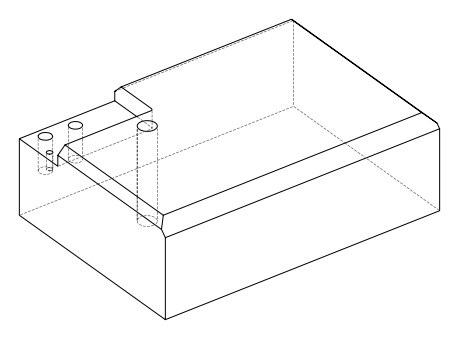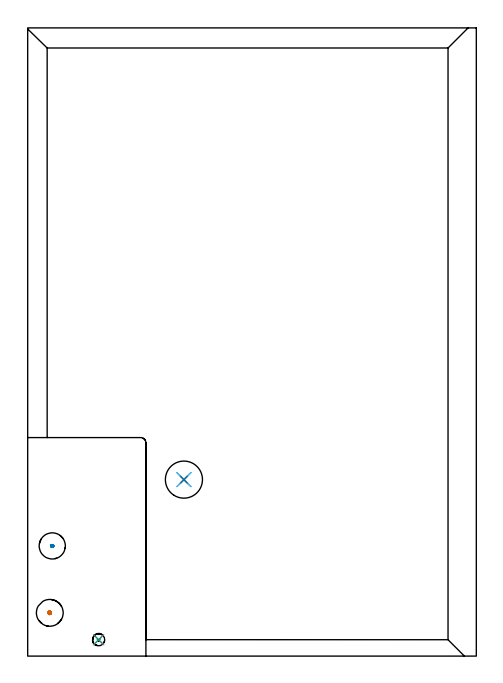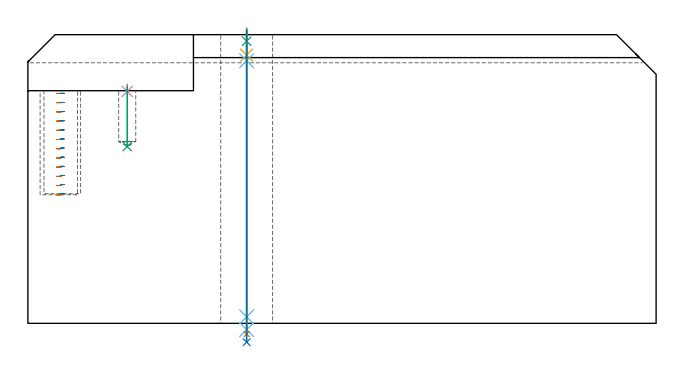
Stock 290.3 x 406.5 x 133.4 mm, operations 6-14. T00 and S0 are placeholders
(PLAN: 14 operations, 8 tool changes, 158.3 min)
(1 AREA_MILL | FG_CHAMFER_SURFACE | UGT0205_001 | 22.61 min | 68078 mm3)
(2 AREA_MILL_1 | FG_CHAMFER_SURFACE_1 | UGT0205_001 | 11.17 min | 23340 mm3)
(3 AREA_MILL_2 | FG_CHAMFER_SURFACE_2 | UGT0205_001 | 6.68 min | 11525 mm3)
(4 AREA_MILL_3 | FG_CHAMFER_SURFACE_3 | UGT0205_001 | 10.57 min | 20867 mm3)
(5 MILL_CORNER_NOTCH_RECTANGULAR | CORNER_NOTCH_RECTANGULAR | NXT0201_008 | Follow Part, ap 1.5, ae 75% | 104.33 min | 279251 mm3)
(6 MILL_BLIND_HOLE_FROM_SOLID_MATERIAL | STEP1POCKET | UGT0201_133 | Spiral | 0.54 min | 11299 mm3)
(7 MILL_BLIND_HOLE_FROM_SOLID_MATERIAL_1 | STEP1POCKET_2 | UGT0201_133 | Spiral | 0.45 min | 10677 mm3)
(8 SPOT_DRILL | STEP1HOLE | NXT0321_9005460120000 | 0.05 min | 189 mm3)
(9 SPOT_DRILL_1 | STEP1POCKET_1 | NXT0321_9005460120000 | 0.03 min | 5 mm3)
(10 DRILL_BLIND_HOLE_INTO_CENTER | STEP1HOLE | UGT0301_185 | 0.05 min | 171 mm3)
(11 GUN_DRILL_THROUGH_HOLE | STEP1HOLE | UGT0307_002 | 0.6 min | 3502 mm3)
(12 SPADE_DRILL_TO_ENLARGE_THROUGH_HOLE | STEP1HOLE | UGT0306_006 | 0.56 min | 21244 mm3)
(13 DRILL_TO_ENLARGE_THROUGH_HOLE | STEP1HOLE | UGT0301_057 | 0.58 min | 35191 mm3)
(14 DRILL_BLIND_HOLE_INTO_CENTER_1 | STEP1POCKET_1 | UGT0301_198 | 0.12 min | 1164 mm3)
(TOOL UGT0205_001 | Chamfer Mill 20 x 3 x 45 deg. | D20 FL50 Z2)
(TOOL NXT0201_008 | ENDMILL 6mm [2P460-0600-NA 1630] | D6 FL26 Z6)
(TOOL UGT0201_133 | Carbide End Mill 15.0 | D15 FL30 Z4)
(TOOL NXT0321_9005460120000 | NC Spot Drill, 142deg, 12mm, Carbide, Uncoated | D12 PA142 FL30 Z2)
(TOOL UGT0301_185 | Twist Drill 6.3 mm | D6.3 PA118 FL61 Z2)
(TOOL UGT0307_002 | Gun Drill 6 mm | D6 PA130 FL24 Z1)
(TOOL UGT0306_006 | Spade Drill 15.5mm | D15.5 PA132 FL10 Z2)
(TOOL UGT0301_057 | Twist Drill 24 mm | D24 PA118 FL160 Z2)
(TOOL UGT0301_198 | Twist Drill 7.9 mm | D7.9 PA118 FL73 Z2)
(OP 6 MILL_BLIND_HOLE_FROM_SOLID_MATERIAL)
G17 G21 G94 G90
T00 M6
G54
G17 G0 G90 X14.3 Y28. S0 M3
G43 Z143.4 H0
Z106.242
G94 G3 X14.875 Y28.575 R0.575 F250.
X14.3 Y29.15 R0.575
X13.15 Y28. R1.15
X14.3 Y29.15 R-1.15
X13.725 Y28.575 R0.575
X14.3 Y28. R0.575
G0 Z101.983
G3 X14.875 Y28.575 R0.575
X14.3 Y29.15 R0.575
X13.15 Y28. R1.15
X14.3 Y29.15 R-1.15
X13.725 Y28.575 R0.575
X14.3 Y28. R0.575
G0 Z97.725
G3 X14.875 Y28.575 R0.575
X14.3 Y29.15 R0.575
X13.15 Y28. R1.15
X14.3 Y29.15 R-1.15
X13.725 Y28.575 R0.575
X14.3 Y28. R0.575
G0 Z93.467
G3 X14.875 Y28.575 R0.575
X14.3 Y29.15 R0.575
X13.15 Y28. R1.15
X14.3 Y29.15 R-1.15
X13.725 Y28.575 R0.575
X14.3 Y28. R0.575
G0 Z89.208
G3 X14.875 Y28.575 R0.575
X14.3 Y29.15 R0.575
X13.15 Y28. R1.15
X14.3 Y29.15 R-1.15
X13.725 Y28.575 R0.575
X14.3 Y28. R0.575
G0 Z84.95
G3 X14.875 Y28.575 R0.575
X14.3 Y29.15 R0.575
X13.15 Y28. R1.15
X14.3 Y29.15 R-1.15
X13.725 Y28.575 R0.575
X14.3 Y28. R0.575
G0 Z80.692
G3 X14.875 Y28.575 R0.575
X14.3 Y29.15 R0.575
X13.15 Y28. R1.15
X14.3 Y29.15 R-1.15
X13.725 Y28.575 R0.575
X14.3 Y28. R0.575
G0 Z76.433
G3 X14.875 Y28.575 R0.575
X14.3 Y29.15 R0.575
X13.15 Y28. R1.15
X14.3 Y29.15 R-1.15
X13.725 Y28.575 R0.575
X14.3 Y28. R0.575
G0 Z72.175
G3 X14.875 Y28.575 R0.575
X14.3 Y29.15 R0.575
X13.15 Y28. R1.15
X14.3 Y29.15 R-1.15
X13.725 Y28.575 R0.575
X14.3 Y28. R0.575
G0 Z67.917
G3 X14.875 Y28.575 R0.575
X14.3 Y29.15 R0.575
X13.15 Y28. R1.15
X14.3 Y29.15 R-1.15
X13.725 Y28.575 R0.575
X14.3 Y28. R0.575
G0 Z63.658
G3 X14.875 Y28.575 R0.575
X14.3 Y29.15 R0.575
X13.15 Y28. R1.15
X14.3 Y29.15 R-1.15
X13.725 Y28.575 R0.575
X14.3 Y28. R0.575
G0 Z59.4
G3 X14.875 Y28.575 R0.575
X14.3 Y29.15 R0.575
X13.15 Y28. R1.15
X14.3 Y29.15 R-1.15
X13.725 Y28.575 R0.575
X14.3 Y28. R0.575
G0 Z143.4
M5
M2
(OP 7 MILL_BLIND_HOLE_FROM_SOLID_MATERIAL_1)
G17 G21 G94 G90
T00 M6
G54
G17 G0 G90 X15.9 Y71.3 S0 M3
G43 Z143.4 H0
Z106.283
G94 G3 X16.375 Y71.775 R0.475 F250.
X15.9 Y72.25 R0.475
X14.95 Y71.3 R0.95
X15.9 Y72.25 R-0.95
X15.425 Y71.775 R0.475
X15.9 Y71.3 R0.475
G0 Z102.067
G3 X16.375 Y71.775 R0.475
X15.9 Y72.25 R0.475
X14.95 Y71.3 R0.95
X15.9 Y72.25 R-0.95
X15.425 Y71.775 R0.475
X15.9 Y71.3 R0.475
G0 Z97.85
G3 X16.375 Y71.775 R0.475
X15.9 Y72.25 R0.475
X14.95 Y71.3 R0.95
X15.9 Y72.25 R-0.95
X15.425 Y71.775 R0.475
X15.9 Y71.3 R0.475
G0 Z93.633
G3 X16.375 Y71.775 R0.475
X15.9 Y72.25 R0.475
X14.95 Y71.3 R0.95
X15.9 Y72.25 R-0.95
X15.425 Y71.775 R0.475
X15.9 Y71.3 R0.475
G0 Z89.417
G3 X16.375 Y71.775 R0.475
X15.9 Y72.25 R0.475
X14.95 Y71.3 R0.95
X15.9 Y72.25 R-0.95
X15.425 Y71.775 R0.475
X15.9 Y71.3 R0.475
G0 Z85.2
G3 X16.375 Y71.775 R0.475
X15.9 Y72.25 R0.475
X14.95 Y71.3 R0.95
X15.9 Y72.25 R-0.95
X15.425 Y71.775 R0.475
X15.9 Y71.3 R0.475
G0 Z80.983
G3 X16.375 Y71.775 R0.475
X15.9 Y72.25 R0.475
X14.95 Y71.3 R0.95
X15.9 Y72.25 R-0.95
X15.425 Y71.775 R0.475
X15.9 Y71.3 R0.475
G0 Z76.767
G3 X16.375 Y71.775 R0.475
X15.9 Y72.25 R0.475
X14.95 Y71.3 R0.95
X15.9 Y72.25 R-0.95
X15.425 Y71.775 R0.475
X15.9 Y71.3 R0.475
G0 Z72.55
G3 X16.375 Y71.775 R0.475
X15.9 Y72.25 R0.475
X14.95 Y71.3 R0.95
X15.9 Y72.25 R-0.95
X15.425 Y71.775 R0.475
X15.9 Y71.3 R0.475
G0 Z68.333
G3 X16.375 Y71.775 R0.475
X15.9 Y72.25 R0.475
X14.95 Y71.3 R0.95
X15.9 Y72.25 R-0.95
X15.425 Y71.775 R0.475
X15.9 Y71.3 R0.475
G0 Z64.117
G3 X16.375 Y71.775 R0.475
X15.9 Y72.25 R0.475
X14.95 Y71.3 R0.95
X15.9 Y72.25 R-0.95
X15.425 Y71.775 R0.475
X15.9 Y71.3 R0.475
G0 Z59.9
G3 X16.375 Y71.775 R0.475
X15.9 Y72.25 R0.475
X14.95 Y71.3 R0.95
X15.9 Y72.25 R-0.95
X15.425 Y71.775 R0.475
X15.9 Y71.3 R0.475
G0 Z143.4
M5
M2
(OP 8 SPOT_DRILL)
G17 G21 G94 G90
T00 M6
G54
G17 G0 G90 X101.1 Y114.2 S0 M3
G43 Z143.4 H0
G94 G81 G98 Z130.4 F250. R136.4
G80
M5
M2
(OP 9 SPOT_DRILL_1)
G17 G21 G94 G90
T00 M6
G54
G17 G0 G90 X45.9 Y10.6 S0 M3
G43 Z143.4 H0
G94 G81 G98 Z107.16 F250. R110.5
G80
M5
M2
(OP 10 DRILL_BLIND_HOLE_INTO_CENTER)
G17 G21 G94 G90
T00 M6
G54
G17 G0 G90 X101.1 Y114.2 S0 M3
G43 Z143.4 H0
G94 G81 G98 Z123.95 F250. R135.4
G80
M5
M2
(OP 11 GUN_DRILL_THROUGH_HOLE)
G17 G21 G94 G90
T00 M6
G54
G17 G0 G90 X101.1 Y114.2 M8
G43 Z143.4 H0
Z131.513
S716 M3
G94 G1 Z121.354 F125. M26
G4 X.084
Z3. F250.
G4 X.084
Z-2.899 F125.
G4 X.084
M5
M9
G0 Z131.513
Z143.4
M2
(OP 12 SPADE_DRILL_TO_ENLARGE_THROUGH_HOLE)
G17 G21 G94 G90
T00 M6
G54
G17 G0 G90 X101.1 Y114.2 S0 M3
G43 Z143.4 H0
G94 G73 G98 Z-4.951 F250. Q15.372 R135.4
G80
M5
M2
(OP 13 DRILL_TO_ENLARGE_THROUGH_HOLE)
G17 G21 G94 G90
T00 M6
G54
G17 G0 G90 X101.1 Y114.2 S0 M3
G43 Z143.4 H0
G94 G73 G98 Z-8.71 F250. Q23.685 R135.4
G80
M5
M2
(OP 14 DRILL_BLIND_HOLE_INTO_CENTER_1)
G17 G21 G94 G90
T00 M6
G54
G17 G0 G90 X45.9 Y10.6 S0 M3
G43 Z143.4 H0
G94 G81 G98 Z81.7 F250. R109.5
G80
M5
M2
